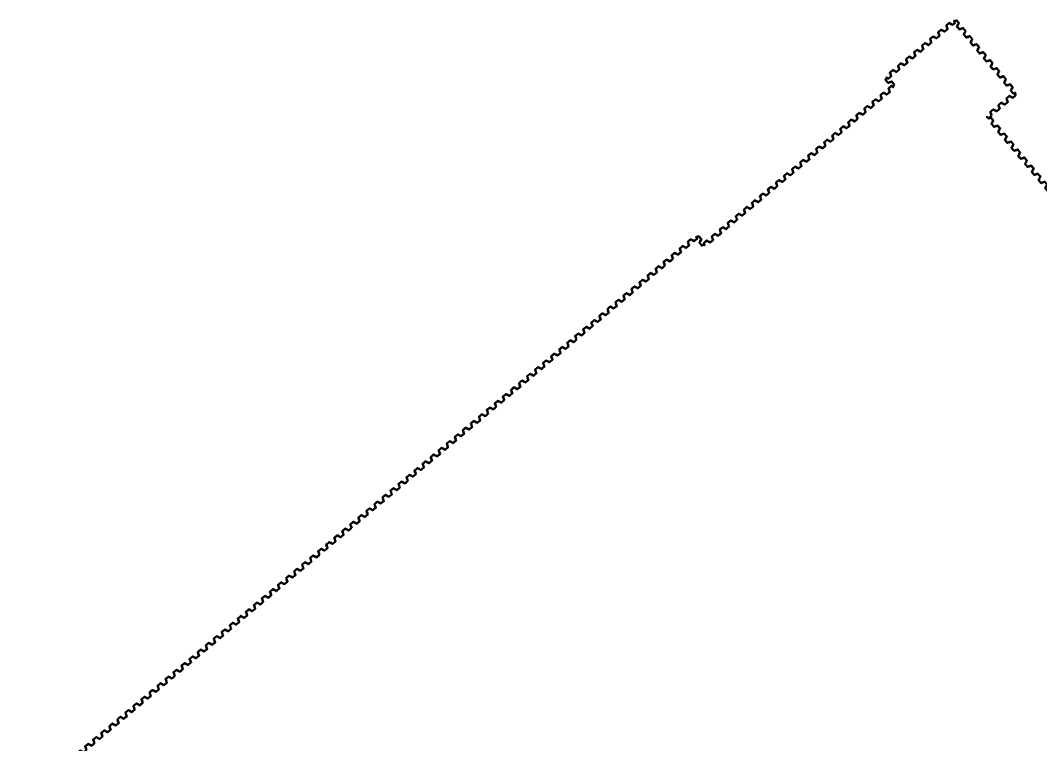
# Model space of a CAD drawing. Header units: millimetres. Extents: x 119306 to 119583, y 90285 to 90586.
# Drawn here: x 119329.2 to 119446, y 90502.1 to 90585.1 of the extents above; entities that cross this region are included whole.
import ezdxf

# ---------------------------------------------------------------- set-up
doc = ezdxf.new("R2010")
doc.units = ezdxf.units.MM
doc.linetypes.add('Оси_200_Кронштадт_22$0$CENTER', pattern=[2, 1.25, -0.25, 0.25, -0.25])
doc.layers.add('_ТРАНШЕЯ', color=94, linetype='Continuous', lineweight=50)
doc.layers.add('Уч.3 Цикл 23', color=30, linetype='Continuous')
doc.layers.add('Шпунт уч.4', color=10, linetype='Continuous')
doc.layers.add('ШПУНТ VL 606a', color=4, linetype='Continuous', lineweight=50, true_color=0x00ffff)
doc.layers.get('_ТРАНШЕЯ').off()

# ---------------------------------------------------------------- blocks, each defined once
blk = doc.blocks.new('*U62')
at = {"layer": 'ШПУНТ VL 606a'}
for points in [[(-0.2, -0.2), (-0.09, -0.2, 0.355341), (-0.06, -0.17), (-0.03, -0.03), (-0.03, 0.02, -0.402698), (-0.02, 0.02), (0.01, 0.02, -0.398568), (0.02, 0.01), (0.02, 0, -0.414214), (0.01, -0.01), (0, -0.01, -0.668179), (-0.01, -0.01), (0.01, 0.01, 0.668179), (0.01, 0.01), (-0.01, 0.01, 0.387176), (-0.02, 0.01), (-0.02, -0.03), (-0.05, -0.18, -0.357864), (-0.08, -0.21), (-0.2, -0.21), (-0.52, -0.21, -0.357864), (-0.55, -0.18), (-0.58, -0.03), (-0.58, 0.01, 0.387176), (-0.59, 0.01), (-0.61, 0.01, 0.668179), (-0.61, 0.01), (-0.59, -0.01, -0.668179), (-0.6, -0.01), (-0.61, -0.01, -0.414214), (-0.62, 0), (-0.62, 0.01, -0.398568), (-0.61, 0.02), (-0.58, 0.02, -0.402698), (-0.57, 0.02), (-0.57, -0.03), (-0.54, -0.17, 0.355341), (-0.51, -0.2)], [(0.2, 0.2), (0.51, 0.2, -0.355341), (0.54, 0.17), (0.57, 0.03), (0.57, -0.02, 0.402698), (0.58, -0.02), (0.61, -0.02, 0.398568), (0.62, -0.01), (0.62, 0, 0.414214), (0.61, 0.01), (0.6, 0.01, 0.668179), (0.59, 0.01), (0.61, -0.01, -0.668179), (0.61, -0.01), (0.59, -0.01, -0.387176), (0.58, -0.01), (0.58, 0.03), (0.55, 0.18, 0.357864), (0.52, 0.21), (0.2, 0.21), (0.08, 0.21, 0.357864), (0.05, 0.18), (0.02, 0.03), (0.02, -0.01, -0.387176), (0.01, -0.01), (-0.01, -0.01, -0.668179), (-0.01, -0.01), (0.01, 0.01, 0.668179), (0, 0.01), (-0.01, 0.01, 0.414214), (-0.02, 0), (-0.02, -0.01, 0.398568), (-0.01, -0.02), (0.02, -0.02, 0.402698), (0.03, -0.02), (0.03, 0.03), (0.06, 0.17, -0.355341), (0.09, 0.2)]]:
    blk.add_lwpolyline(points, format="xyb", close=True, dxfattribs=at)
blk = doc.blocks.new('*U63')
at = {"layer": '_ТРАНШЕЯ', "color": 0, "linetype": 'ByBlock', "lineweight": -2, "transparency": 16777216}
for p in [(-57.6, 0), (-56.4, 0), (-55.2, 0), (-54, 0), (-52.8, 0), (-51.6, 0), (-50.4, 0), (-49.2, 0), (-48, 0), (-46.8, 0), (-45.6, 0), (-44.4, 0), (-43.2, 0), (-42, 0), (-40.8, 0), (-39.6, 0), (-38.4, 0), (-37.2, 0), (-36, 0), (-34.8, 0), (-33.6, 0), (-32.4, 0), (-31.2, 0), (-30, 0), (-28.8, 0), (-27.6, 0), (-26.4, 0), (-25.2, 0), (-24, 0), (-22.8, 0), (-21.6, 0), (-20.4, 0), (-19.2, 0), (-18, 0), (-16.8, 0), (-15.6, 0), (-14.4, 0), (-13.2, 0), (-12, 0), (-10.8, 0), (-9.6, 0), (-8.4, 0), (-7.2, 0), (-6, 0), (-4.8, 0), (-3.6, 0), (-2.4, 0), (-1.2, 0), (0, 0)]:
    blk.add_blockref('*U62', p, dxfattribs=at)
blk = doc.blocks.new('*U18')
at = {"layer": 'ШПУНТ VL 606a'}
for points in [[(-0.2, -0.2), (-0.09, -0.2, 0.355341), (-0.06, -0.17), (-0.03, -0.03), (-0.03, 0.02, -0.402698), (-0.02, 0.02), (0.01, 0.02, -0.398568), (0.02, 0.01), (0.02, 0, -0.414214), (0.01, -0.01), (0, -0.01, -0.668179), (-0.01, -0.01), (0.01, 0.01, 0.668179), (0.01, 0.01), (-0.01, 0.01, 0.387176), (-0.02, 0.01), (-0.02, -0.03), (-0.05, -0.18, -0.357864), (-0.08, -0.21), (-0.2, -0.21), (-0.52, -0.21, -0.357864), (-0.55, -0.18), (-0.58, -0.03), (-0.58, 0.01, 0.387176), (-0.59, 0.01), (-0.61, 0.01, 0.668179), (-0.61, 0.01), (-0.59, -0.01, -0.668179), (-0.6, -0.01), (-0.61, -0.01, -0.414214), (-0.62, 0), (-0.62, 0.01, -0.398568), (-0.61, 0.02), (-0.58, 0.02, -0.402698), (-0.57, 0.02), (-0.57, -0.03), (-0.54, -0.17, 0.355341), (-0.51, -0.2)], [(0.2, 0.2), (0.51, 0.2, -0.355341), (0.54, 0.17), (0.57, 0.03), (0.57, -0.02, 0.402698), (0.58, -0.02), (0.61, -0.02, 0.398568), (0.62, -0.01), (0.62, 0, 0.414214), (0.61, 0.01), (0.6, 0.01, 0.668179), (0.59, 0.01), (0.61, -0.01, -0.668179), (0.61, -0.01), (0.59, -0.01, -0.387176), (0.58, -0.01), (0.58, 0.03), (0.55, 0.18, 0.357864), (0.52, 0.21), (0.2, 0.21), (0.08, 0.21, 0.357864), (0.05, 0.18), (0.02, 0.03), (0.02, -0.01, -0.387176), (0.01, -0.01), (-0.01, -0.01, -0.668179), (-0.01, -0.01), (0.01, 0.01, 0.668179), (0, 0.01), (-0.01, 0.01, 0.414214), (-0.02, 0), (-0.02, -0.01, 0.398568), (-0.01, -0.02), (0.02, -0.02, 0.402698), (0.03, -0.02), (0.03, 0.03), (0.06, 0.17, -0.355341), (0.09, 0.2)]]:
    blk.add_lwpolyline(points, format="xyb", close=True, dxfattribs=at)
blk = doc.blocks.new('*U19')
at = {"layer": '_ТРАНШЕЯ', "color": 0, "linetype": 'ByBlock', "lineweight": -2, "transparency": 16777216}
for p in [(-2.4, 0), (-1.2, 0), (0, 0)]:
    blk.add_blockref('*U18', p, dxfattribs=at)
blk = doc.blocks.new('*U22')
at = {"layer": 'ШПУНТ VL 606a'}
for points in [[(-0.2, -0.2), (-0.09, -0.2, 0.355341), (-0.06, -0.17), (-0.03, -0.03), (-0.03, 0.02, -0.402698), (-0.02, 0.02), (0.01, 0.02, -0.398568), (0.02, 0.01), (0.02, 0, -0.414214), (0.01, -0.01), (0, -0.01, -0.668179), (-0.01, -0.01), (0.01, 0.01, 0.668179), (0.01, 0.01), (-0.01, 0.01, 0.387176), (-0.02, 0.01), (-0.02, -0.03), (-0.05, -0.18, -0.357864), (-0.08, -0.21), (-0.2, -0.21), (-0.52, -0.21, -0.357864), (-0.55, -0.18), (-0.58, -0.03), (-0.58, 0.01, 0.387176), (-0.59, 0.01), (-0.61, 0.01, 0.668179), (-0.61, 0.01), (-0.59, -0.01, -0.668179), (-0.6, -0.01), (-0.61, -0.01, -0.414214), (-0.62, 0), (-0.62, 0.01, -0.398568), (-0.61, 0.02), (-0.58, 0.02, -0.402698), (-0.57, 0.02), (-0.57, -0.03), (-0.54, -0.17, 0.355341), (-0.51, -0.2)], [(0.2, 0.2), (0.51, 0.2, -0.355341), (0.54, 0.17), (0.57, 0.03), (0.57, -0.02, 0.402698), (0.58, -0.02), (0.61, -0.02, 0.398568), (0.62, -0.01), (0.62, 0, 0.414214), (0.61, 0.01), (0.6, 0.01, 0.668179), (0.59, 0.01), (0.61, -0.01, -0.668179), (0.61, -0.01), (0.59, -0.01, -0.387176), (0.58, -0.01), (0.58, 0.03), (0.55, 0.18, 0.357864), (0.52, 0.21), (0.2, 0.21), (0.08, 0.21, 0.357864), (0.05, 0.18), (0.02, 0.03), (0.02, -0.01, -0.387176), (0.01, -0.01), (-0.01, -0.01, -0.668179), (-0.01, -0.01), (0.01, 0.01, 0.668179), (0, 0.01), (-0.01, 0.01, 0.414214), (-0.02, 0), (-0.02, -0.01, 0.398568), (-0.01, -0.02), (0.02, -0.02, 0.402698), (0.03, -0.02), (0.03, 0.03), (0.06, 0.17, -0.355341), (0.09, 0.2)]]:
    blk.add_lwpolyline(points, format="xyb", close=True, dxfattribs=at)
blk = doc.blocks.new('*U23')
at = {"layer": '_ТРАНШЕЯ', "color": 0, "linetype": 'ByBlock', "lineweight": -2, "transparency": 16777216}
for p in [(-8.4, 0), (-7.2, 0), (-6, 0), (-4.8, 0), (-3.6, 0), (-2.4, 0), (-1.2, 0), (0, 0)]:
    blk.add_blockref('*U22', p, dxfattribs=at)
blk = doc.blocks.new('*U4')
at = {"layer": 'ШПУНТ VL 606a'}
for points in [[(-0.2, -0.2), (-0.09, -0.2, 0.355341), (-0.06, -0.17), (-0.03, -0.03), (-0.03, 0.02, -0.402698), (-0.02, 0.02), (0.01, 0.02, -0.398568), (0.02, 0.01), (0.02, 0, -0.414214), (0.01, -0.01), (0, -0.01, -0.668179), (-0.01, -0.01), (0.01, 0.01, 0.668179), (0.01, 0.01), (-0.01, 0.01, 0.387176), (-0.02, 0.01), (-0.02, -0.03), (-0.05, -0.18, -0.357864), (-0.08, -0.21), (-0.2, -0.21), (-0.52, -0.21, -0.357864), (-0.55, -0.18), (-0.58, -0.03), (-0.58, 0.01, 0.387176), (-0.59, 0.01), (-0.61, 0.01, 0.668179), (-0.61, 0.01), (-0.59, -0.01, -0.668179), (-0.6, -0.01), (-0.61, -0.01, -0.414214), (-0.62, 0), (-0.62, 0.01, -0.398568), (-0.61, 0.02), (-0.58, 0.02, -0.402698), (-0.57, 0.02), (-0.57, -0.03), (-0.54, -0.17, 0.355341), (-0.51, -0.2)], [(0.2, 0.2), (0.51, 0.2, -0.355341), (0.54, 0.17), (0.57, 0.03), (0.57, -0.02, 0.402698), (0.58, -0.02), (0.61, -0.02, 0.398568), (0.62, -0.01), (0.62, 0, 0.414214), (0.61, 0.01), (0.6, 0.01, 0.668179), (0.59, 0.01), (0.61, -0.01, -0.668179), (0.61, -0.01), (0.59, -0.01, -0.387176), (0.58, -0.01), (0.58, 0.03), (0.55, 0.18, 0.357864), (0.52, 0.21), (0.2, 0.21), (0.08, 0.21, 0.357864), (0.05, 0.18), (0.02, 0.03), (0.02, -0.01, -0.387176), (0.01, -0.01), (-0.01, -0.01, -0.668179), (-0.01, -0.01), (0.01, 0.01, 0.668179), (0, 0.01), (-0.01, 0.01, 0.414214), (-0.02, 0), (-0.02, -0.01, 0.398568), (-0.01, -0.02), (0.02, -0.02, 0.402698), (0.03, -0.02), (0.03, 0.03), (0.06, 0.17, -0.355341), (0.09, 0.2)]]:
    blk.add_lwpolyline(points, format="xyb", close=True, dxfattribs=at)
blk = doc.blocks.new('*U5')
at = {"layer": '_ТРАНШЕЯ', "color": 0, "linetype": 'ByBlock', "lineweight": -2, "transparency": 16777216}
blk.add_blockref('*U4', (0, 0), dxfattribs=at)
blk = doc.blocks.new('*U20')
at = {"layer": 'ШПУНТ VL 606a'}
for points in [[(-0.2, -0.2), (-0.09, -0.2, 0.355341), (-0.06, -0.17), (-0.03, -0.03), (-0.03, 0.02, -0.402698), (-0.02, 0.02), (0.01, 0.02, -0.398568), (0.02, 0.01), (0.02, 0, -0.414214), (0.01, -0.01), (0, -0.01, -0.668179), (-0.01, -0.01), (0.01, 0.01, 0.668179), (0.01, 0.01), (-0.01, 0.01, 0.387176), (-0.02, 0.01), (-0.02, -0.03), (-0.05, -0.18, -0.357864), (-0.08, -0.21), (-0.2, -0.21), (-0.52, -0.21, -0.357864), (-0.55, -0.18), (-0.58, -0.03), (-0.58, 0.01, 0.387176), (-0.59, 0.01), (-0.61, 0.01, 0.668179), (-0.61, 0.01), (-0.59, -0.01, -0.668179), (-0.6, -0.01), (-0.61, -0.01, -0.414214), (-0.62, 0), (-0.62, 0.01, -0.398568), (-0.61, 0.02), (-0.58, 0.02, -0.402698), (-0.57, 0.02), (-0.57, -0.03), (-0.54, -0.17, 0.355341), (-0.51, -0.2)], [(0.2, 0.2), (0.51, 0.2, -0.355341), (0.54, 0.17), (0.57, 0.03), (0.57, -0.02, 0.402698), (0.58, -0.02), (0.61, -0.02, 0.398568), (0.62, -0.01), (0.62, 0, 0.414214), (0.61, 0.01), (0.6, 0.01, 0.668179), (0.59, 0.01), (0.61, -0.01, -0.668179), (0.61, -0.01), (0.59, -0.01, -0.387176), (0.58, -0.01), (0.58, 0.03), (0.55, 0.18, 0.357864), (0.52, 0.21), (0.2, 0.21), (0.08, 0.21, 0.357864), (0.05, 0.18), (0.02, 0.03), (0.02, -0.01, -0.387176), (0.01, -0.01), (-0.01, -0.01, -0.668179), (-0.01, -0.01), (0.01, 0.01, 0.668179), (0, 0.01), (-0.01, 0.01, 0.414214), (-0.02, 0), (-0.02, -0.01, 0.398568), (-0.01, -0.02), (0.02, -0.02, 0.402698), (0.03, -0.02), (0.03, 0.03), (0.06, 0.17, -0.355341), (0.09, 0.2)]]:
    blk.add_lwpolyline(points, format="xyb", close=True, dxfattribs=at)
blk = doc.blocks.new('*U21')
at = {"layer": '_ТРАНШЕЯ', "color": 0, "linetype": 'ByBlock', "lineweight": -2, "transparency": 16777216}
for p in [(-8.4, 0), (-7.2, 0), (-6, 0), (-4.8, 0), (-3.6, 0), (-2.4, 0), (-1.2, 0), (0, 0)]:
    blk.add_blockref('*U20', p, dxfattribs=at)
blk = doc.blocks.new('*U64')
at = {"layer": 'ШПУНТ VL 606a'}
for points in [[(-0.2, -0.2), (-0.09, -0.2, 0.355341), (-0.06, -0.17), (-0.03, -0.03), (-0.03, 0.02, -0.402698), (-0.02, 0.02), (0.01, 0.02, -0.398568), (0.02, 0.01), (0.02, 0, -0.414214), (0.01, -0.01), (0, -0.01, -0.668179), (-0.01, -0.01), (0.01, 0.01, 0.668179), (0.01, 0.01), (-0.01, 0.01, 0.387176), (-0.02, 0.01), (-0.02, -0.03), (-0.05, -0.18, -0.357864), (-0.08, -0.21), (-0.2, -0.21), (-0.52, -0.21, -0.357864), (-0.55, -0.18), (-0.58, -0.03), (-0.58, 0.01, 0.387176), (-0.59, 0.01), (-0.61, 0.01, 0.668179), (-0.61, 0.01), (-0.59, -0.01, -0.668179), (-0.6, -0.01), (-0.61, -0.01, -0.414214), (-0.62, 0), (-0.62, 0.01, -0.398568), (-0.61, 0.02), (-0.58, 0.02, -0.402698), (-0.57, 0.02), (-0.57, -0.03), (-0.54, -0.17, 0.355341), (-0.51, -0.2)], [(0.2, 0.2), (0.51, 0.2, -0.355341), (0.54, 0.17), (0.57, 0.03), (0.57, -0.02, 0.402698), (0.58, -0.02), (0.61, -0.02, 0.398568), (0.62, -0.01), (0.62, 0, 0.414214), (0.61, 0.01), (0.6, 0.01, 0.668179), (0.59, 0.01), (0.61, -0.01, -0.668179), (0.61, -0.01), (0.59, -0.01, -0.387176), (0.58, -0.01), (0.58, 0.03), (0.55, 0.18, 0.357864), (0.52, 0.21), (0.2, 0.21), (0.08, 0.21, 0.357864), (0.05, 0.18), (0.02, 0.03), (0.02, -0.01, -0.387176), (0.01, -0.01), (-0.01, -0.01, -0.668179), (-0.01, -0.01), (0.01, 0.01, 0.668179), (0, 0.01), (-0.01, 0.01, 0.414214), (-0.02, 0), (-0.02, -0.01, 0.398568), (-0.01, -0.02), (0.02, -0.02, 0.402698), (0.03, -0.02), (0.03, 0.03), (0.06, 0.17, -0.355341), (0.09, 0.2)]]:
    blk.add_lwpolyline(points, format="xyb", close=True, dxfattribs=at)
blk = doc.blocks.new('*U65')
at = {"layer": '_ТРАНШЕЯ', "color": 0, "linetype": 'ByBlock', "lineweight": -2, "transparency": 16777216}
for p in [(-26.4, 0), (-25.2, 0), (-24, 0), (-22.8, 0), (-21.6, 0), (-20.4, 0), (-19.2, 0), (-18, 0), (-16.8, 0), (-15.6, 0), (-14.4, 0), (-13.2, 0), (-12, 0), (-10.8, 0), (-9.6, 0), (-8.4, 0), (-7.2, 0), (-6, 0), (-4.8, 0), (-3.6, 0), (-2.4, 0), (-1.2, 0), (0, 0)]:
    blk.add_blockref('*U64', p, dxfattribs=at)
blk = doc.blocks.new('*U66')
at = {"layer": 'ШПУНТ VL 606a', "color": 4, "true_color": 0x00ffff}
for points in [[(-0.2, -0.2), (-0.09, -0.2, 0.355341), (-0.06, -0.17), (-0.03, -0.03), (-0.03, 0.02, -0.402698), (-0.02, 0.02), (0.01, 0.02, -0.398568), (0.02, 0.01), (0.02, 0, -0.414214), (0.01, -0.01), (0, -0.01, -0.668179), (-0.01, -0.01), (0.01, 0.01, 0.668179), (0.01, 0.01), (-0.01, 0.01, 0.387176), (-0.02, 0.01), (-0.02, -0.03), (-0.05, -0.18, -0.357864), (-0.08, -0.21), (-0.2, -0.21), (-0.52, -0.21, -0.357864), (-0.55, -0.18), (-0.58, -0.03), (-0.58, 0.01, 0.387176), (-0.59, 0.01), (-0.61, 0.01, 0.668179), (-0.61, 0.01), (-0.59, -0.01, -0.668179), (-0.6, -0.01), (-0.61, -0.01, -0.414214), (-0.62, 0), (-0.62, 0.01, -0.398568), (-0.61, 0.02), (-0.58, 0.02, -0.402698), (-0.57, 0.02), (-0.57, -0.03), (-0.54, -0.17, 0.355341), (-0.51, -0.2)], [(0.2, 0.2), (0.51, 0.2, -0.355341), (0.54, 0.17), (0.57, 0.03), (0.57, -0.02, 0.402698), (0.58, -0.02), (0.61, -0.02, 0.398568), (0.62, -0.01), (0.62, 0, 0.414214), (0.61, 0.01), (0.6, 0.01, 0.668179), (0.59, 0.01), (0.61, -0.01, -0.668179), (0.61, -0.01), (0.59, -0.01, -0.387176), (0.58, -0.01), (0.58, 0.03), (0.55, 0.18, 0.357864), (0.52, 0.21), (0.2, 0.21), (0.08, 0.21, 0.357864), (0.05, 0.18), (0.02, 0.03), (0.02, -0.01, -0.387176), (0.01, -0.01), (-0.01, -0.01, -0.668179), (-0.01, -0.01), (0.01, 0.01, 0.668179), (0, 0.01), (-0.01, 0.01, 0.414214), (-0.02, 0), (-0.02, -0.01, 0.398568), (-0.01, -0.02), (0.02, -0.02, 0.402698), (0.03, -0.02), (0.03, 0.03), (0.06, 0.17, -0.355341), (0.09, 0.2)]]:
    blk.add_lwpolyline(points, format="xyb", close=True, dxfattribs=at)
blk = doc.blocks.new('*U67')
at = {"layer": '_ТРАНШЕЯ', "color": 0, "linetype": 'ByBlock', "lineweight": -2, "transparency": 16777216}
for p in [(-99.6, 0), (-98.4, 0), (-97.2, 0), (-96, 0), (-94.8, 0), (-93.6, 0), (-92.4, 0), (-91.2, 0), (-90, 0), (-88.8, 0), (-87.6, 0), (-86.4, 0), (-85.2, 0), (-84, 0), (-82.8, 0), (-81.6, 0), (-80.4, 0), (-79.2, 0), (-78, 0), (-76.8, 0), (-75.6, 0), (-74.4, 0), (-73.2, 0), (-72, 0), (-70.8, 0), (-69.6, 0), (-68.4, 0), (-67.2, 0), (-66, 0), (-64.8, 0), (-63.6, 0), (-62.4, 0), (-61.2, 0), (-60, 0), (-58.8, 0), (-57.6, 0), (-56.4, 0), (-55.2, 0), (-54, 0), (-52.8, 0), (-51.6, 0), (-50.4, 0), (-49.2, 0), (-48, 0), (-46.8, 0), (-45.6, 0), (-44.4, 0), (-43.2, 0), (-42, 0), (-40.8, 0), (-39.6, 0), (-38.4, 0), (-37.2, 0), (-36, 0), (-34.8, 0), (-33.6, 0), (-32.4, 0), (-31.2, 0), (-30, 0), (-28.8, 0), (-27.6, 0), (-26.4, 0), (-25.2, 0), (-24, 0), (-22.8, 0), (-21.6, 0), (-20.4, 0), (-19.2, 0), (-18, 0), (-16.8, 0), (-15.6, 0), (-14.4, 0), (-13.2, 0), (-12, 0), (-10.8, 0), (-9.6, 0), (-8.4, 0), (-7.2, 0), (-6, 0), (-4.8, 0), (-3.6, 0), (-2.4, 0), (-1.2, 0), (0, 0)]:
    blk.add_blockref('*U66', p, dxfattribs=at)
blk = doc.blocks.new('*U28')
at = {"layer": 'ШПУНТ VL 606a'}
for points in [[(-0.2, -0.2), (-0.09, -0.2, 0.355341), (-0.06, -0.17), (-0.03, -0.03), (-0.03, 0.02, -0.402698), (-0.02, 0.02), (0.01, 0.02, -0.398568), (0.02, 0.01), (0.02, 0, -0.414214), (0.01, -0.01), (0, -0.01, -0.668179), (-0.01, -0.01), (0.01, 0.01, 0.668179), (0.01, 0.01), (-0.01, 0.01, 0.387176), (-0.02, 0.01), (-0.02, -0.03), (-0.05, -0.18, -0.357864), (-0.08, -0.21), (-0.2, -0.21), (-0.52, -0.21, -0.357864), (-0.55, -0.18), (-0.58, -0.03), (-0.58, 0.01, 0.387176), (-0.59, 0.01), (-0.61, 0.01, 0.668179), (-0.61, 0.01), (-0.59, -0.01, -0.668179), (-0.6, -0.01), (-0.61, -0.01, -0.414214), (-0.62, 0), (-0.62, 0.01, -0.398568), (-0.61, 0.02), (-0.58, 0.02, -0.402698), (-0.57, 0.02), (-0.57, -0.03), (-0.54, -0.17, 0.355341), (-0.51, -0.2)], [(0.2, 0.2), (0.51, 0.2, -0.355341), (0.54, 0.17), (0.57, 0.03), (0.57, -0.02, 0.402698), (0.58, -0.02), (0.61, -0.02, 0.398568), (0.62, -0.01), (0.62, 0, 0.414214), (0.61, 0.01), (0.6, 0.01, 0.668179), (0.59, 0.01), (0.61, -0.01, -0.668179), (0.61, -0.01), (0.59, -0.01, -0.387176), (0.58, -0.01), (0.58, 0.03), (0.55, 0.18, 0.357864), (0.52, 0.21), (0.2, 0.21), (0.08, 0.21, 0.357864), (0.05, 0.18), (0.02, 0.03), (0.02, -0.01, -0.387176), (0.01, -0.01), (-0.01, -0.01, -0.668179), (-0.01, -0.01), (0.01, 0.01, 0.668179), (0, 0.01), (-0.01, 0.01, 0.414214), (-0.02, 0), (-0.02, -0.01, 0.398568), (-0.01, -0.02), (0.02, -0.02, 0.402698), (0.03, -0.02), (0.03, 0.03), (0.06, 0.17, -0.355341), (0.09, 0.2)]]:
    blk.add_lwpolyline(points, format="xyb", close=True, dxfattribs=at)
blk = doc.blocks.new('*U29')
at = {"layer": '_ТРАНШЕЯ', "color": 0, "linetype": 'ByBlock', "lineweight": -2, "transparency": 16777216}
blk.add_blockref('*U28', (0, 0), dxfattribs=at)
blk = doc.blocks.new('1')
at = {"layer": 'ШПУНТ VL 606a', "color": 4}
blk.add_lwpolyline([(119455.23, 90528.53), (119454.99, 90528.33, -0.355341), (119454.96, 90528.33), (119454.85, 90528.42), (119454.81, 90528.45, 0.402698), (119454.8, 90528.45), (119454.78, 90528.44, 0.398568), (119454.78, 90528.42), (119454.79, 90528.41, 0.414214), (119454.8, 90528.41), (119454.81, 90528.42, 0.668179), (119454.81, 90528.42), (119454.79, 90528.42, -0.668179), (119454.79, 90528.43), (119454.8, 90528.44, -0.387176), (119454.81, 90528.44), (119454.84, 90528.42), (119454.96, 90528.32, 0.357864), (119455, 90528.32), (119455.24, 90528.52), (119455.33, 90528.6, 0.357864), (119455.34, 90528.64), (119455.26, 90528.77), (119455.24, 90528.8, -0.387176), (119455.24, 90528.81), (119455.25, 90528.83, -0.668179), (119455.26, 90528.82), (119455.26, 90528.8, 0.668179), (119455.26, 90528.8), (119455.27, 90528.81, 0.414214), (119455.27, 90528.82), (119455.27, 90528.83, 0.398568), (119455.25, 90528.83), (119455.23, 90528.82, 0.402698), (119455.23, 90528.81), (119455.25, 90528.77), (119455.33, 90528.64, -0.355341), (119455.32, 90528.61)], format="xyb", close=True, dxfattribs=at)
at = {"layer": 'ШПУНТ VL 606a', "color": 4, "elevation": 0}
blk.add_lwpolyline([(119419.84, 90511.49), (119420.08, 90511.7, -0.355341), (119420.12, 90511.7), (119420.23, 90511.6), (119420.26, 90511.57, 0.402698), (119420.27, 90511.57), (119420.29, 90511.59, 0.398568), (119420.29, 90511.61), (119420.28, 90511.61, 0.414214), (119420.27, 90511.62), (119420.26, 90511.61, 0.668179), (119420.26, 90511.6), (119420.28, 90511.6, -0.668179), (119420.28, 90511.6), (119420.27, 90511.58, -0.387176), (119420.26, 90511.58), (119420.23, 90511.61), (119420.12, 90511.71, 0.357864), (119420.07, 90511.71), (119419.83, 90511.5), (119419.74, 90511.43, 0.357864), (119419.73, 90511.38), (119419.81, 90511.25), (119419.83, 90511.22, -0.387176), (119419.83, 90511.21), (119419.82, 90511.2, -0.668179), (119419.81, 90511.2), (119419.81, 90511.22, 0.668179), (119419.81, 90511.22), (119419.8, 90511.22, 0.414214), (119419.8, 90511.2), (119419.81, 90511.19, 0.398568), (119419.82, 90511.19), (119419.84, 90511.21, 0.402698), (119419.85, 90511.22), (119419.82, 90511.26), (119419.75, 90511.38, -0.355341), (119419.75, 90511.42)], format="xyb", close=True, dxfattribs=at)
at = {"layer": '_ТРАНШЕЯ', "color": 4, "linetype": 'Оси_200_Кронштадт_22$0$CENTER', "lineweight": 50}
for name, p, rotation in [('*U21', (119441, 90530.91, 0), 220.3663882646338), ('*U5', (119440.92, 90530), 310.3663882646339), ('*U65', (119440.84, 90529.09, 0), 40.36638826463394), ('*U19', (119452.52, 90526.48), 220.3663882646338)]:
    blk.add_blockref(name, p, dxfattribs=dict(at, rotation=rotation))
at = {"layer": '_ТРАНШЕЯ', "color": 4, "linetype": 'Оси_200_Кронштадт_22$0$CENTER', "lineweight": 50, "extrusion": (0, 0, -1), "zscale": -1}
for name, p, rotation in [('*U23', (-119454.88, 90529.34), 229.633611735366), ('*U63', (-119489.99, 90481.63), 229.633611735366), ('*U67', (-119418.44, 90511.74), 139.6336117353661), ('*U29', (-119419.36, 90511.67), 229.633611735366)]:
    blk.add_blockref(name, p, dxfattribs=dict(at, rotation=rotation))
blk = doc.blocks.new('шпунт')
at = {"layer": 'ШПУНТ VL 606a', "color": 4, "elevation": 0}
blk.add_lwpolyline([(119448.29, 90536.85), (119448.05, 90536.65, -0.355341), (119448.01, 90536.65), (119447.9, 90536.74), (119447.87, 90536.77, 0.402698), (119447.86, 90536.77), (119447.84, 90536.76, 0.398568), (119447.84, 90536.74), (119447.85, 90536.73, 0.414214), (119447.86, 90536.73), (119447.87, 90536.74, 0.668179), (119447.87, 90536.74), (119447.85, 90536.74, -0.668179), (119447.85, 90536.75), (119447.86, 90536.76, -0.387176), (119447.87, 90536.76), (119447.9, 90536.74), (119448.01, 90536.63, 0.357864), (119448.06, 90536.64), (119448.3, 90536.84), (119448.31, 90536.85, 0.357864), (119448.32, 90536.9), (119448.24, 90537.03), (119448.22, 90537.06, -0.387176), (119448.22, 90537.07), (119448.24, 90537.08, -0.668179), (119448.24, 90537.08), (119448.24, 90537.06, 0.668179), (119448.24, 90537.05), (119448.25, 90537.06, 0.414214), (119448.25, 90537.08), (119448.25, 90537.09, 0.398568), (119448.23, 90537.09), (119448.21, 90537.07, 0.402698), (119448.21, 90537.06), (119448.23, 90537.02), (119448.31, 90536.9, -0.355341), (119448.3, 90536.86)], format="xyb", close=True, dxfattribs=at)
at = {"layer": 'ШПУНТ VL 606a', "color": 4}
for points in [[(119448.68, 90536.93), (119448.75, 90536.84, -0.355341), (119448.75, 90536.8), (119448.66, 90536.69), (119448.63, 90536.66, 0.402698), (119448.63, 90536.65), (119448.64, 90536.63, 0.398568), (119448.66, 90536.63), (119448.67, 90536.64, 0.414214), (119448.67, 90536.65), (119448.66, 90536.66, 0.668179), (119448.66, 90536.66), (119448.66, 90536.64, -0.668179), (119448.65, 90536.64), (119448.64, 90536.65, -0.387176), (119448.64, 90536.66), (119448.66, 90536.69), (119448.76, 90536.8, 0.357864), (119448.76, 90536.85), (119448.69, 90536.94), (119448.52, 90537.14, 0.357864), (119448.47, 90537.15), (119448.34, 90537.07), (119448.31, 90537.05, -0.387176), (119448.3, 90537.05), (119448.29, 90537.06, -0.668179), (119448.29, 90537.07), (119448.31, 90537.07, 0.668179), (119448.32, 90537.07), (119448.31, 90537.08, 0.414214), (119448.29, 90537.08), (119448.28, 90537.07, 0.398568), (119448.28, 90537.06), (119448.3, 90537.03, 0.402698), (119448.31, 90537.03), (119448.35, 90537.06), (119448.47, 90537.13, -0.355341), (119448.51, 90537.13)], [(119448.64, 90536.37), (119448.84, 90536.13, 0.355341), (119448.88, 90536.13), (119449, 90536.2), (119449.04, 90536.23, -0.402698), (119449.05, 90536.22), (119449.07, 90536.2, -0.398568), (119449.07, 90536.19), (119449.06, 90536.18, -0.414214), (119449.04, 90536.18), (119449.04, 90536.19, -0.668179), (119449.04, 90536.19), (119449.06, 90536.19, 0.668179), (119449.06, 90536.2), (119449.05, 90536.21, 0.387176), (119449.04, 90536.21), (119449.01, 90536.19), (119448.88, 90536.11, -0.357864), (119448.83, 90536.12), (119448.63, 90536.36), (119448.55, 90536.45, -0.357864), (119448.55, 90536.5), (119448.65, 90536.61), (119448.68, 90536.64, 0.387176), (119448.68, 90536.65), (119448.66, 90536.66, 0.668179), (119448.66, 90536.66), (119448.66, 90536.64, -0.668179), (119448.65, 90536.64), (119448.64, 90536.65, -0.414214), (119448.65, 90536.66), (119448.65, 90536.67, -0.398568), (119448.67, 90536.67), (119448.69, 90536.65, -0.402698), (119448.69, 90536.64), (119448.66, 90536.61), (119448.56, 90536.5, 0.355341), (119448.56, 90536.46)]]:
    blk.add_lwpolyline(points, format="xyb", close=True, dxfattribs=at)
at = {"layer": 'Уч.3 Цикл 23'}
blk.add_blockref('1', (0, 0), dxfattribs=at)

msp = doc.modelspace()

# ---------------------------------------------------------------- block references
at = {"layer": 'Шпунт уч.4', "rotation": 359.5972453228373}
msp.add_blockref('шпунт', (-645.63, 889.79, 7.34), dxfattribs=at)

doc.saveas('drawing.dxf')
